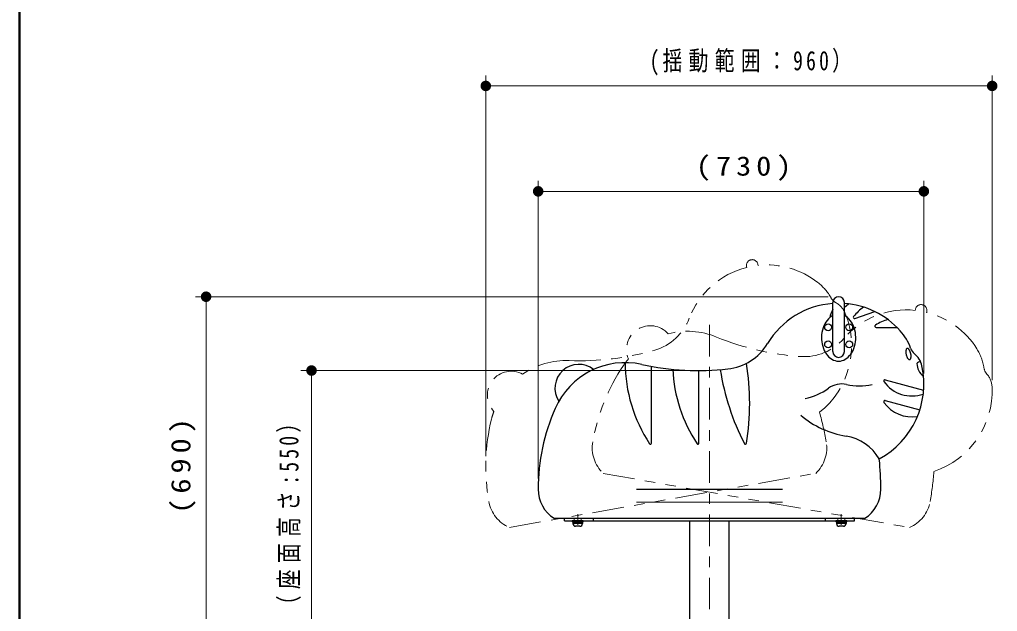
# Model space of a CAD drawing. Units: millimetres on the paper, scale 1:20. Extents: x -385 to 0, y 0 to 267.
# Drawn here: x -385 to -292.2, y 86.8 to 142.9 of the extents above; entities that cross this region are included whole.
import ezdxf

# ---------------------------------------------------------------- set-up
doc = ezdxf.new("R2010")
doc.units = ezdxf.units.MM
for name, pattern in [('USER1', [4.5, 2.5, -2]), ('USER2', [6, 3, -1, 1, -1]), ('USER3', [8, 3, -1, 1, -1, 1, -1])]:
    doc.linetypes.add(name, pattern=pattern)
doc.layers.add('1_20', color=7, linetype='Continuous', lineweight=25)
doc.layers.add('LY_3', color=7, linetype='Continuous', lineweight=13)
doc.styles.add('ＭＳ ゴシック', font='')
doc.styles.get('ＭＳ ゴシック').set_extended_font_data('MS Gothic')

# ---------------------------------------------------------------- blocks, each defined once
blk = doc.blocks.new('filled_dot')
at = {"color": 0, "linetype": 'Continuous', "lineweight": -2, "const_width": 1.25}
blk.add_lwpolyline([(-0.625, 0, 1), (0.625, 0, 1)], format="xyb", close=True, dxfattribs=at)

msp = doc.modelspace()

# ---------------------------------------------------------------- linework, layer by layer
at = {"layer": '1_20', "lineweight": 13}
for p, q in [((-340.774, 101.512), (-340.774, 137.627)), ((-292.74, 108.723), (-292.74, 137.627)), ((-340.774, 136.627), (-292.74, 136.627)), ((-335.804, 99.377), (-335.804, 127.627)), ((-299.219, 109.352), (-299.219, 127.627)), ((-335.804, 126.627), (-299.219, 126.627)), ((-308.304, 116.627), (-368.306, 116.627)), ((-367.306, 82.127), (-367.306, 116.627)), ((-321.648, 109.627), (-358.306, 109.627)), ((-357.306, 82.127), (-357.306, 109.627))]:
    msp.add_line(p, q, dxfattribs=at)
at = {"layer": '1_20', "color": 40, "linetype": 'USER3', "lineweight": 13}
for p, q in [((-314.944, 119.602), (-314.959, 119.691)), ((-316.027, 119.41), (-316.043, 119.499)), ((-300.038, 115.337), (-300.023, 115.425)), ((-298.955, 115.145), (-298.939, 115.234)), ((-338.524, 94.732), (-309.474, 99.868)), ((-329.633, 99.868), (-300.584, 94.732))]:
    msp.add_line(p, q, dxfattribs=at)
at = {"layer": '1_20'}
for p, q in [((-307.854, 111.425), (-307.854, 116.077)), ((-306.754, 111.425), (-306.754, 116.077)), ((-332.579, 95.377), (-332.579, 95.277)), ((-331.529, 95.377), (-332.579, 95.377)), ((-331.529, 95.277), (-332.579, 95.277)), ((-332.514, 95.277), (-331.594, 95.277)), ((-332.514, 95.277), (-332.514, 95.152)), ((-332.514, 95.152), (-331.594, 95.152)), ((-332.057, 95.277), (-332.091, 95.152)), ((-332.017, 95.277), (-332.051, 95.152)), ((-331.594, 95.277), (-331.594, 95.152)), ((-331.529, 95.277), (-331.529, 95.377)), ((-307.579, 95.377), (-307.579, 95.277)), ((-306.529, 95.377), (-307.579, 95.377)), ((-306.529, 95.277), (-307.579, 95.277)), ((-307.514, 95.277), (-306.594, 95.277)), ((-307.514, 95.277), (-307.514, 95.152)), ((-307.514, 95.152), (-306.594, 95.152)), ((-307.057, 95.277), (-307.091, 95.152)), ((-307.017, 95.277), (-307.051, 95.152)), ((-306.594, 95.277), (-306.594, 95.152)), ((-306.529, 95.277), (-306.529, 95.377))]:
    msp.add_line(p, q, dxfattribs=at)
at = {"layer": '1_20', "color": 32}
for p, q in [((-306.754, 115.641), (-306.359, 115.949)), ((-305.758, 114.569), (-303.871, 115.218)), ((-303.751, 113.718), (-301.756, 113.718)), ((-325.054, 102.737), (-325.054, 110.027)), ((-320.554, 102.737), (-320.554, 109.627)), ((-302.881, 108.748), (-299.239, 107.772)), ((-302.881, 106.774), (-299.601, 105.895))]:
    msp.add_line(p, q, dxfattribs=at)
at = {"layer": '1_20', "linetype": 'USER2', "lineweight": 13}
msp.add_line((-319.554, 113.969), (-319.554, 59.881), dxfattribs=at)
at = {"layer": '1_20', "color": 40}
for p, q in [((-326.473, 98.377), (-312.635, 98.377)), ((-334.304, 95.602), (-304.804, 95.602))]:
    msp.add_line(p, q, dxfattribs=at)
at = {"layer": '1_20', "color": 40, "lineweight": 13}
msp.add_line((-312.635, 97.127), (-326.473, 97.127), dxfattribs=at)
at = {"layer": '1_20', "color": 4}
for p, q in [((-333.304, 95.602), (-330.304, 95.602)), ((-333.304, 95.377), (-333.304, 95.602)), ((-330.554, 95.377), (-330.554, 95.602)), ((-330.304, 95.602), (-308.804, 95.602)), ((-308.804, 95.602), (-305.804, 95.602)), ((-308.554, 95.377), (-308.554, 95.602)), ((-305.804, 95.377), (-305.804, 95.602)), ((-333.304, 95.377), (-305.804, 95.377))]:
    msp.add_line(p, q, dxfattribs=at)
at = {"layer": '1_20', "color": 4, "linetype": 'USER1', "lineweight": 13}
for p, q in [((-332.379, 95.377), (-332.379, 95.602)), ((-331.729, 95.377), (-331.729, 95.602)), ((-307.379, 95.377), (-307.379, 95.602)), ((-306.729, 95.377), (-306.729, 95.602))]:
    msp.add_line(p, q, dxfattribs=at)
at = {"layer": '1_20', "color": 4, "linetype": 'USER2', "lineweight": 13}
for p, q in [((-332.054, 94.989), (-332.054, 95.989)), ((-307.054, 94.989), (-307.054, 95.989))]:
    msp.add_line(p, q, dxfattribs=at)
at = {"layer": '1_20', "color": 2}
for p, q in [((-331.604, 95.277), (-332.504, 95.277)), ((-332.504, 95.152), (-332.504, 95.102)), ((-331.854, 94.852), (-332.254, 94.852)), ((-331.604, 95.152), (-331.604, 95.102)), ((-306.604, 95.277), (-307.504, 95.277)), ((-307.504, 95.152), (-307.504, 95.102)), ((-306.854, 94.852), (-307.254, 94.852)), ((-306.604, 95.152), (-306.604, 95.102))]:
    msp.add_line(p, q, dxfattribs=at)
at = {"layer": '1_20', "color": 5}
for p, q in [((-321.429, 82.127), (-321.429, 95.377)), ((-317.679, 82.127), (-317.679, 95.377))]:
    msp.add_line(p, q, dxfattribs=at)
at = {"layer": '1_20'}
msp.add_lwpolyline([(-307.854, 114.836), (-308.004, 114.75), (-308.146, 114.645), (-308.281, 114.52), (-308.405, 114.378), (-308.519, 114.219), (-308.62, 114.046), (-308.709, 113.86), (-308.783, 113.663), (-308.843, 113.456), (-308.887, 113.243), (-308.916, 113.024), (-308.928, 112.802), (-308.925, 112.58), (-308.905, 112.36), (-308.869, 112.143), (-308.817, 111.933), (-308.751, 111.73), (-308.67, 111.538), (-308.576, 111.357), (-308.468, 111.19), (-308.35, 111.039), (-308.22, 110.905), (-308.082, 110.789), (-307.936, 110.693), (-307.783, 110.616), (-307.626, 110.562), (-307.466, 110.528), (-307.304, 110.517), (-307.142, 110.528), (-306.981, 110.562), (-306.824, 110.616), (-306.672, 110.693), (-306.526, 110.789), (-306.387, 110.905), (-306.258, 111.039), (-306.139, 111.19), (-306.032, 111.357), (-305.938, 111.538), (-305.857, 111.73), (-305.79, 111.933), (-305.739, 112.143), (-305.703, 112.36), (-305.683, 112.58), (-305.679, 112.802), (-305.692, 113.024), (-305.72, 113.243), (-305.765, 113.456), (-305.824, 113.663), (-305.899, 113.86), (-305.987, 114.046), (-306.089, 114.219), (-306.202, 114.378), (-306.327, 114.52), (-306.461, 114.645), (-306.604, 114.75), (-306.754, 114.836)], dxfattribs=at)
msp.add_lwpolyline([(-300.803, 111.72), (-300.821, 111.714), (-300.839, 111.704), (-300.855, 111.689), (-300.87, 111.671), (-300.883, 111.65), (-300.895, 111.624), (-300.905, 111.596), (-300.914, 111.564), (-300.92, 111.53), (-300.925, 111.493), (-300.928, 111.453), (-300.929, 111.412), (-300.929, 111.369), (-300.926, 111.324), (-300.921, 111.279), (-300.915, 111.233), (-300.907, 111.186), (-300.897, 111.14), (-300.886, 111.094), (-300.873, 111.048), (-300.858, 111.004), (-300.842, 110.961), (-300.825, 110.92), (-300.807, 110.881), (-300.788, 110.845), (-300.768, 110.81), (-300.747, 110.779), (-300.726, 110.751), (-300.704, 110.727), (-300.683, 110.705), (-300.661, 110.688), (-300.639, 110.674), (-300.618, 110.664), (-300.597, 110.659), (-300.577, 110.657), (-300.558, 110.659), (-300.539, 110.666), (-300.522, 110.676), (-300.506, 110.69), (-300.491, 110.708), (-300.478, 110.73), (-300.466, 110.755), (-300.456, 110.784), (-300.447, 110.816), (-300.44, 110.85), (-300.436, 110.887), (-300.433, 110.927), (-300.431, 110.968), (-300.432, 111.011), (-300.435, 111.055), (-300.439, 111.101), (-300.446, 111.147), (-300.454, 111.193), (-300.464, 111.24), (-300.475, 111.286), (-300.488, 111.331), (-300.503, 111.375), (-300.519, 111.418), (-300.536, 111.459), (-300.554, 111.498), (-300.573, 111.535), (-300.593, 111.569), (-300.614, 111.6), (-300.635, 111.628), (-300.656, 111.653), (-300.678, 111.674), (-300.7, 111.692), (-300.721, 111.706), (-300.743, 111.715), (-300.763, 111.721), (-300.783, 111.723)], close=True, dxfattribs=at)
for centre in [(-308.304, 113.728), (-306.304, 113.728), (-308.304, 112.11), (-306.304, 112.11)]:
    msp.add_circle(centre, 0.325, dxfattribs=at)
at = {"layer": '1_20', "color": 40, "linetype": 'USER3', "lineweight": 13}
for centre, radius, start, end in [((-315.501, 119.595), 0.55, 10.02628, 190.02628), ((-314.119, 111.776), 7.869, 104.03408, 159.1218), ((-314.119, 111.776), 7.869, 51.99907, 96.01847), ((-312.224, 114.201), 4.792, 28.77529, 51.99907), ((-307.096, 117.017), 1.059, 208.77529, 241.41532), ((-308.598, 114.261), 2.08, 22.23109, 61.41532), ((-314.156, 111.989), 8.085, 308.51894, 22.23109), ((-300.863, 107.511), 7.869, 83.98153, 139.06925), ((-299.481, 115.33), 0.55, 349.97372, 169.97372), ((-300.863, 107.511), 7.869, 31.94652, 75.96592), ((-326.143, 116.362), 5, 286.21753, 339.1218), ((-325.17, 111.614), 2.261, 41.4004, 203.01626), ((-321.654, 106.057), 7.291, 67.6907, 104.50251), ((-309.217, 136.368), 25.472, 247.6907, 266.16498), ((-310.586, 115.942), 5, 266.16498, 319.06925), ((-331.86, 136.02), 25.472, 267.74325, 286.21753), ((-298.252, 109.139), 4.792, 8.72274, 31.94652), ((-333.15, 103.282), 7.291, 87.74325, 124.55507), ((-321.654, 106.057), 7.291, 140.13933, 146.26097), ((-338.359, 107.297), 2.261, 61.45296, 223.06882), ((-311.917, 99.554), 19, 146.26097, 169.97372), ((-292.469, 110.026), 1.059, 188.72274, 221.36277), ((-294.825, 107.952), 2.08, 2.17853, 41.36277), ((-300.826, 107.723), 8.085, 288.46639, 2.17853), ((-333.15, 103.282), 7.291, 160.19189, 166.31352), ((-321.774, 100.512), 19, 166.31352, 190.02628), ((-336.921, 97.834), 28.882, 10.02628, 15.67493), ((-327.361, 102.284), 3.317, 169.97372, 226.75976), ((-311.747, 102.284), 3.317, 313.24024, 10.02628), ((-327.065, 102.232), 28.882, 349.97372, 355.62237), ((-337.218, 97.781), 3.317, 190.02628, 246.81232), ((-301.89, 97.781), 3.317, 293.18768, 349.97372)]:
    msp.add_arc(centre, radius, start, end, dxfattribs=at)
at = {"layer": '1_20', "color": 40}
for centre, radius, start, end in [((-307.304, 108.136), 7.869, 94.0078, 149.09552), ((-307.304, 108.136), 7.869, 41.97279, 85.9922), ((-305.016, 110.194), 4.792, 18.74901, 41.97279), ((-318.346, 114.746), 5, 276.19126, 329.09552), ((-299.476, 112.075), 1.059, 198.74901, 231.38905), ((-301.435, 109.622), 2.08, 12.20481, 51.38905), ((-331.954, 107.946), 2.261, 51.42668, 213.04254), ((-327.524, 103.085), 7.291, 77.71698, 156.28725), ((-320.554, 135.099), 25.472, 257.71697, 276.19126), ((-307.304, 108.352), 8.085, 298.49267, 12.20481), ((-316.804, 98.377), 19, 156.28725, 180), ((-305.188, 112.164), 8.868, 229.88549, 260.85205), ((-307.304, 99.026), 4.439, 29.93141, 80.85205), ((-332.186, 98.377), 28.882, 0, 5.64865), ((-332.487, 98.377), 3.317, 180, 236.78604), ((-306.621, 98.377), 3.317, 303.21396, 0)]:
    msp.add_arc(centre, radius, start, end, dxfattribs=at)
at = {"layer": '1_20'}
for centre, radius, start, end in [((-307.304, 116.077), 0.55, 0, 180), ((-307.304, 111.425), 0.55, 180, 0), ((-299.534, 110.045), 0.423, 90, 144.33618), ((-298.391, 110.295), 1.487, 180.16117, 234.61494)]:
    msp.add_arc(centre, radius, start, end, dxfattribs=at)
at = {"layer": '1_20', "color": 32}
for centre, radius, start, end in [((-303.575, 113.189), 4.832, 152.32079, 159.86789), ((-302.135, 111.703), 4.832, 125.42147, 140.90168), ((-308.004, 114.813), 0.115, 159.86789, 241.20763), ((-305.796, 114.678), 0.115, 140.90168, 288.96621), ((-301.256, 109.829), 4.832, 106.45526, 121.93547), ((-303.751, 113.833), 0.115, 121.93547, 270), ((-313.616, 110.377), 13.938, 180, 213.51029), ((-309.116, 110.377), 13.938, 182.58395, 213.51029), ((-295.697, 113.296), 23.121, 188.92992, 207.30008), ((-338.863, 106.513), 23.121, 350.55976, 9.43235), ((-302.911, 108.637), 0.115, 75, 215.62112), ((-300.355, 110.469), 3.26, 215.62112, 289.32933), ((-302.911, 106.663), 0.115, 75, 215.62112), ((-300.355, 108.494), 3.26, 215.62112, 279.3324), ((-325.154, 102.737), 0.1, 213.51029, 0), ((-320.654, 102.737), 0.1, 213.51029, 0), ((-316.154, 102.737), 0.1, 213.51029, 0)]:
    msp.add_arc(centre, radius, start, end, dxfattribs=at)
at = {"layer": '1_20', "color": 2}
for centre, radius, start, end in [((-311.682, 112.725), 5.879, 281.81096, 305.60879), ((-307.002, 106.19), 2.159, 78.01313, 125.60879), ((-305.332, 114.053), 5.879, 258.01313, 281.81096), ((-332.254, 95.102), 0.25, 180, 270), ((-331.854, 95.102), 0.25, 270, 0), ((-307.254, 95.102), 0.25, 180, 270), ((-306.854, 95.102), 0.25, 270, 0)]:
    msp.add_arc(centre, radius, start, end, dxfattribs=at)
at = {"layer": 'LY_3', "lineweight": 50}
msp.add_line((-385, 267), (-385, 0), dxfattribs=at)

# ---------------------------------------------------------------- block references
at = {"layer": '1_20', "lineweight": 13, "xscale": 0.4, "yscale": 0.4}
for p in [(-340.774, 136.627), (-335.804, 126.627)]:
    msp.add_blockref('filled_dot', p, dxfattribs=at)
for p, rotation in [((-292.74, 136.627), 180), ((-299.219, 126.627), 180), ((-367.306, 116.627), 270), ((-357.306, 109.627), 270)]:
    msp.add_blockref('filled_dot', p, dxfattribs=dict(at, rotation=rotation))

# ---------------------------------------------------------------- texts
at = {"layer": '1_20', "char_height": 1.833, "attachment_point": 8, "style": 'ＭＳ ゴシック'}
for s, insert in [('\\T1.32;\\W0.75;(揺動範囲：960）', (-315.345, 137.627)), ('\\T1.33;\\W1.15;(730)', (-316.08, 127.627))]:
    msp.add_mtext(s, dxfattribs=dict(at, insert=insert))
at = {"layer": '1_20', "char_height": 1.833, "attachment_point": 8, "rotation": 90, "style": 'ＭＳ ゴシック'}
for s, insert in [('\\T1.33;\\W1.15;(690)', (-368.306, 100.808)), ('\\T1.32;\\W0.75;（座面高さ:550）', (-358.306, 96.305))]:
    msp.add_mtext(s, dxfattribs=dict(at, insert=insert))

doc.saveas('drawing.dxf')
